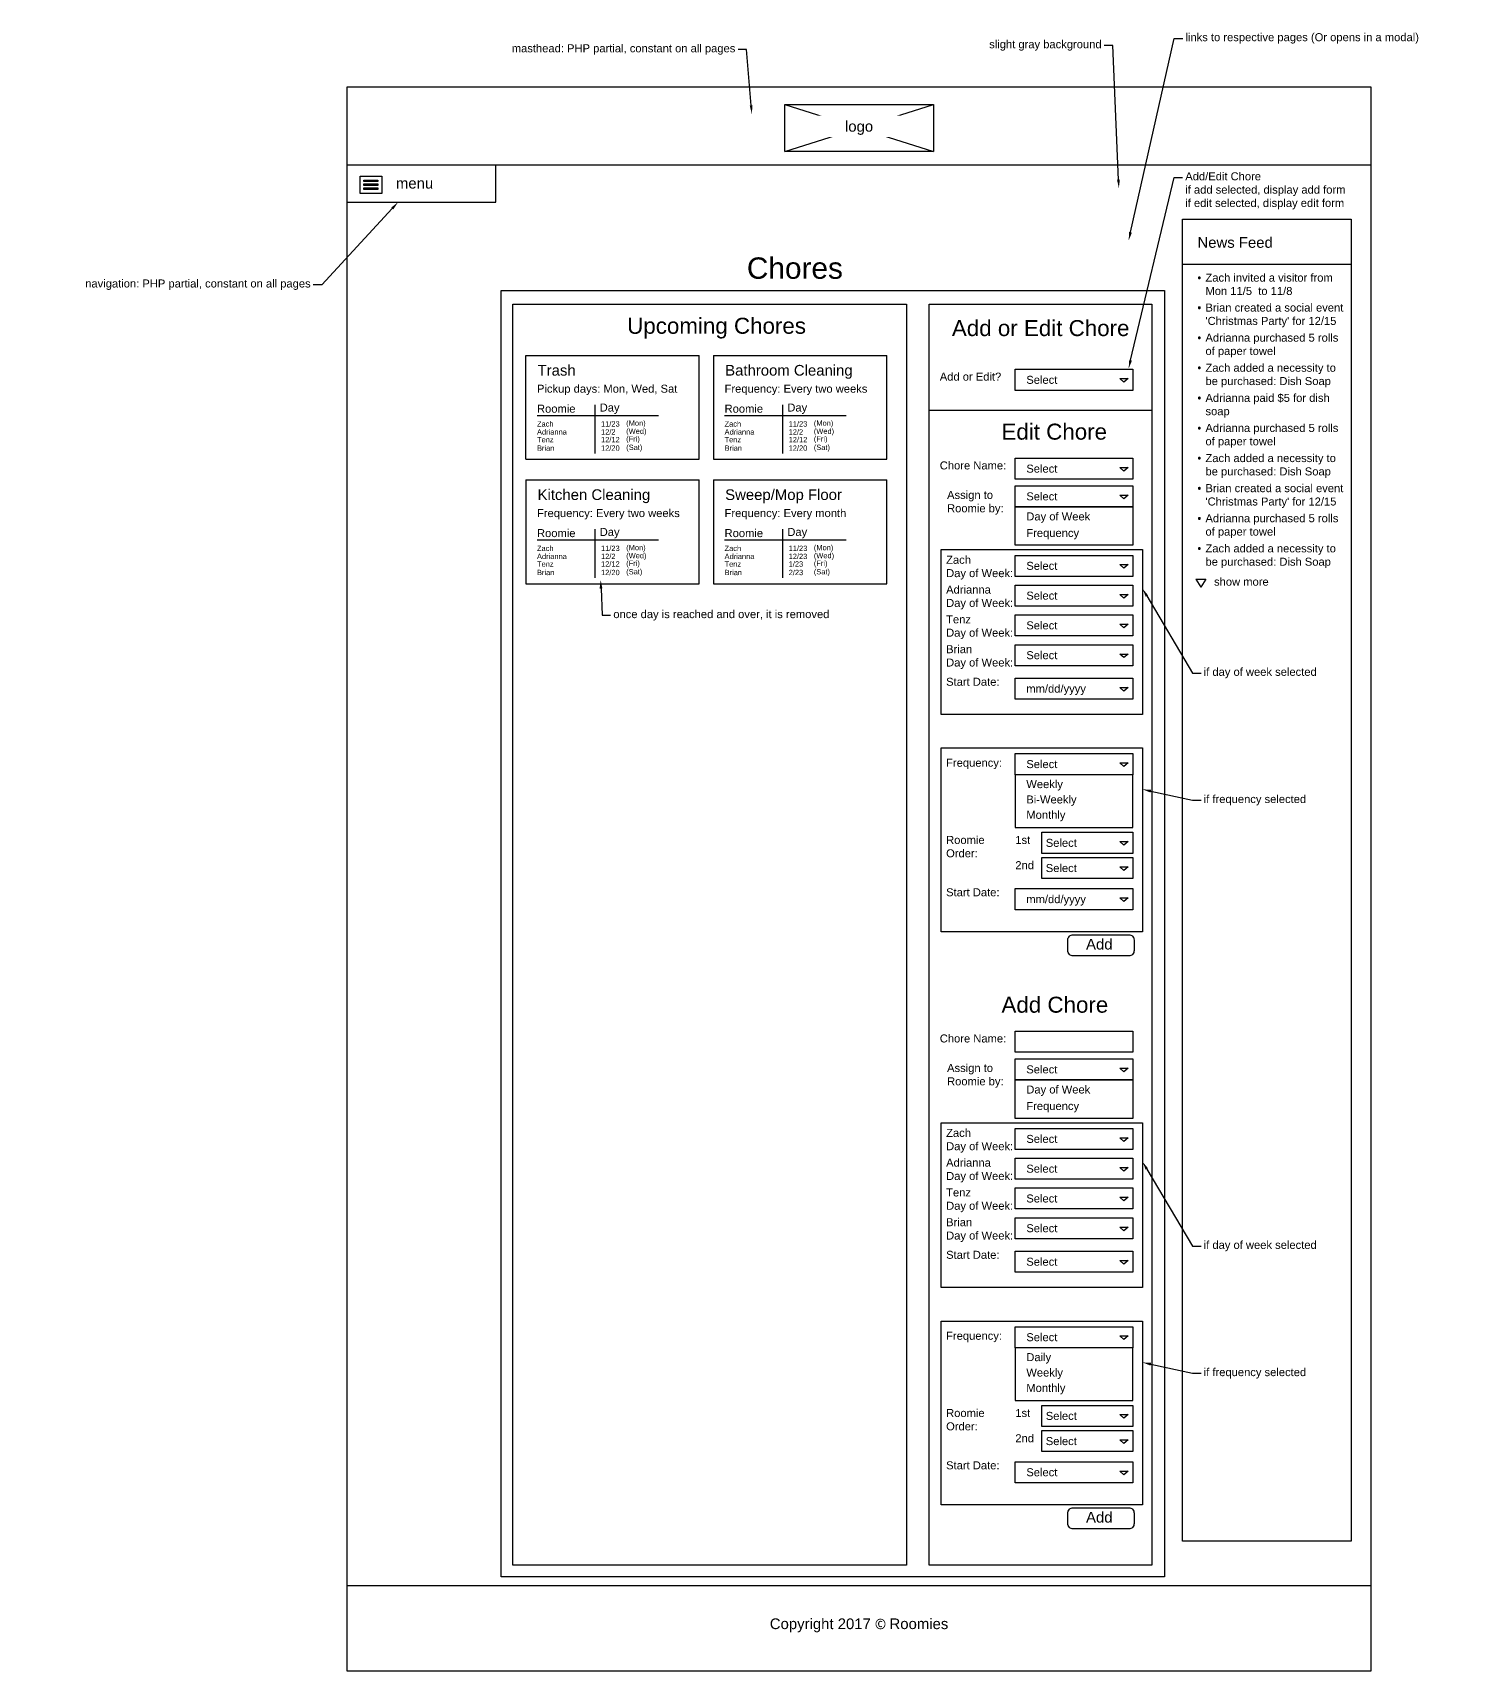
# Model space of a CAD drawing. Header units: millimetres. Extents: x 75 to 24598, y -10362 to 962.
# Drawn here: x 14888 to 17594, y -7054 to -3982 of the extents above; entities that cross this region are included whole.
import ezdxf
from ezdxf import colors
from ezdxf.entities.mleader import LeaderData, LeaderLine
from ezdxf.math import Vec2, Vec3

# ---------------------------------------------------------------- set-up
doc = ezdxf.new("R2010")
doc.units = ezdxf.units.MM
doc.header["$MEASUREMENT"] = 0
doc.styles.get("Standard").update_dxf_attribs({"font": 'arial.ttf', "height": 16})

msp = doc.modelspace()

# ---------------------------------------------------------------- linework, layer by layer
for p, q in [((16298.5, -4116), (16577.5, -4204.5)), ((16298.5, -4204.5), (16577.5, -4116)), ((15478, -4229.2), (17398, -4229.2)), ((15478, -4229.2), (15829.4, -4229.2)), ((15756.5, -4299.4), (15756.5, -4229.2)), ((15478, -4299.4), (15756.5, -4299.4)), ((17044.6, -4415.8), (17360.8, -4415.8)), ((15813.1, -4781.4), (15813.1, -4587)), ((15813.1, -4587), (16138.4, -4587)), ((16138.4, -4781.4), (16138.4, -4587)), ((16164.9, -4587), (16490.3, -4587)), ((16164.9, -4587), (16164.9, -4781.4)), ((16490.3, -4781.4), (16490.3, -4587)), ((16926.9, -4630.2), (16942.7, -4630.2)), ((16934.8, -4637), (16926.9, -4630.2)), ((16942.7, -4630.2), (16934.8, -4637)), ((15834, -4699.4), (16062, -4699.4)), ((15942.3, -4679.1), (15942.3, -4770.3)), ((16185.8, -4699.4), (16413.9, -4699.4)), ((16294.2, -4679.1), (16294.2, -4770.3)), ((16569.8, -4689.2), (16987.3, -4689.2)), ((15813.1, -4781.4), (16138.4, -4781.4)), ((16164.9, -4781.4), (16490.3, -4781.4)), ((15813.1, -4820.2), (16138.4, -4820.2)), ((15813.1, -4820.2), (15813.1, -5014.6)), ((16138.4, -5014.6), (16138.4, -4820.2)), ((16164.9, -4820.2), (16490.3, -4820.2)), ((16164.9, -4820.2), (16164.9, -5014.6)), ((16490.3, -5014.6), (16490.3, -4820.2)), ((16926.9, -4796.7), (16942.7, -4796.7)), ((16934.8, -4803.5), (16926.9, -4796.7)), ((16942.7, -4796.7), (16934.8, -4803.5)), ((16926.9, -4848.6), (16942.7, -4848.6)), ((16934.8, -4855.5), (16926.9, -4848.6)), ((16942.7, -4848.6), (16934.8, -4855.5)), ((15942.3, -4912.3), (15942.3, -5003.5)), ((16294.2, -4912.3), (16294.2, -5003.5)), ((15834, -4932.6), (16062, -4932.6)), ((16185.8, -4932.6), (16413.9, -4932.6)), ((16926.9, -4978.9), (16942.7, -4978.9)), ((16934.8, -4985.8), (16926.9, -4978.9)), ((16942.7, -4978.9), (16934.8, -4985.8)), ((17069.4, -5006.2), (17078.8, -5021.1)), ((17069.4, -5006.2), (17088.2, -5006.2)), ((17088.2, -5006.2), (17078.8, -5021.1)), ((15813.1, -5014.6), (16138.4, -5014.6)), ((16164.9, -5014.6), (16490.3, -5014.6)), ((16926.9, -5034.8), (16942.7, -5034.8)), ((16934.8, -5041.6), (16926.9, -5034.8)), ((16942.7, -5034.8), (16934.8, -5041.6)), ((16926.9, -5090.6), (16942.7, -5090.6)), ((16934.8, -5097.5), (16926.9, -5090.6)), ((16942.7, -5090.6), (16934.8, -5097.5)), ((16926.9, -5146.5), (16942.7, -5146.5)), ((16934.8, -5153.3), (16926.9, -5146.5)), ((16942.7, -5146.5), (16934.8, -5153.3)), ((16926.9, -5209.2), (16942.7, -5209.2)), ((16934.8, -5216.1), (16926.9, -5209.2)), ((16942.7, -5209.2), (16934.8, -5216.1)), ((16730.9, -5372.7), (16730.9, -5471.7)), ((16926.9, -5350.7), (16942.7, -5350.7)), ((16934.8, -5357.6), (16926.9, -5350.7)), ((16942.7, -5350.7), (16934.8, -5357.6)), ((16951.2, -5471.7), (16951.2, -5372.7)), ((16730.9, -5471.7), (16951.2, -5471.7)), ((16926.9, -5498.2), (16942.7, -5498.2)), ((16934.8, -5505.1), (16926.9, -5498.2)), ((16942.7, -5498.2), (16934.8, -5505.1)), ((16926.9, -5545.6), (16942.7, -5545.6)), ((16934.8, -5552.4), (16926.9, -5545.6)), ((16942.7, -5545.6), (16934.8, -5552.4)), ((16926.9, -5603.9), (16942.7, -5603.9)), ((16934.8, -5610.8), (16926.9, -5603.9)), ((16942.7, -5603.9), (16934.8, -5610.8)), ((16926.9, -5923.1), (16942.7, -5923.1)), ((16934.8, -5929.9), (16926.9, -5923.1)), ((16942.7, -5923.1), (16934.8, -5929.9)), ((16926.9, -6053.3), (16942.7, -6053.3)), ((16934.8, -6060.2), (16926.9, -6053.3)), ((16942.7, -6053.3), (16934.8, -6060.2)), ((16926.9, -6109.2), (16942.7, -6109.2)), ((16934.8, -6116), (16926.9, -6109.2)), ((16942.7, -6109.2), (16934.8, -6116)), ((16926.9, -6165), (16942.7, -6165)), ((16934.8, -6171.9), (16926.9, -6165)), ((16942.7, -6165), (16934.8, -6171.9)), ((16926.9, -6220.9), (16942.7, -6220.9)), ((16934.8, -6227.7), (16926.9, -6220.9)), ((16942.7, -6220.9), (16934.8, -6227.7)), ((16926.9, -6283.6), (16942.7, -6283.6)), ((16934.8, -6290.5), (16926.9, -6283.6)), ((16942.7, -6283.6), (16934.8, -6290.5)), ((16730.9, -6447.1), (16730.9, -6546.1)), ((16926.9, -6425.1), (16942.7, -6425.1)), ((16934.8, -6432), (16926.9, -6425.1)), ((16942.7, -6425.1), (16934.8, -6432)), ((16951.2, -6546.1), (16951.2, -6447.1)), ((16730.9, -6546.1), (16951.2, -6546.1)), ((16926.9, -6572.6), (16942.7, -6572.6)), ((16934.8, -6579.5), (16926.9, -6572.6)), ((16942.7, -6572.6), (16934.8, -6579.5)), ((16926.9, -6620), (16942.7, -6620)), ((16934.8, -6626.8), (16926.9, -6620)), ((16942.7, -6620), (16934.8, -6626.8)), ((16926.9, -6678.3), (16942.7, -6678.3)), ((16934.8, -6685.2), (16926.9, -6678.3)), ((16942.7, -6678.3), (16934.8, -6685.2))]:
    msp.add_line(p, q)
at = {"lineweight": 30}
msp.add_line((15478, -6892.7), (17398, -6892.7), dxfattribs=at)
msp.add_lwpolyline([(15478, -4083.3), (17398, -4083.3), (17398, -7053.7), (15478, -7053.7)], close=True, dxfattribs=at)
for points in [[(16298.5, -4116), (16577.5, -4116), (16577.5, -4204.5), (16298.5, -4204.5)], [(15502.1, -4250.4), (15542.8, -4250.4), (15542.8, -4283), (15502.1, -4283)], [(15509.2, -4257.8), (15535.2, -4257.8), (15535.2, -4260.8), (15509.2, -4260.8)], [(15509.2, -4265.2), (15535.2, -4265.2), (15535.2, -4268.2), (15509.2, -4268.2)], [(15509.2, -4272.6), (15535.2, -4272.6), (15535.2, -4275.6), (15509.2, -4275.6)], [(17044.6, -4331.4), (17360.8, -4331.4), (17360.8, -6810.1), (17044.6, -6810.1)], [(15766.5, -4465.1), (17011.1, -4465.1), (17011.1, -6876.8), (15766.5, -6876.8)], [(15788.9, -4490.5), (16527.3, -4490.5), (16527.3, -6854.8), (15788.9, -6854.8)], [(16569.8, -4490.5), (16987.3, -4490.5), (16987.3, -6854.8), (16569.8, -6854.8)], [(16730.9, -4612.7), (16951.2, -4612.7), (16951.2, -4652.2), (16730.9, -4652.2)], [(16730.9, -4779.2), (16951.2, -4779.2), (16951.2, -4818.7), (16730.9, -4818.7)], [(16730.9, -4831.2), (16951.2, -4831.2), (16951.2, -4870.6), (16730.9, -4870.6)], [(16730.9, -4870.6), (16951.2, -4870.6), (16951.2, -4942.6), (16730.9, -4942.6)], [(16730.9, -4961.5), (16951.2, -4961.5), (16951.2, -5000.9), (16730.9, -5000.9)], [(16730.9, -5017.3), (16951.2, -5017.3), (16951.2, -5056.8), (16730.9, -5056.8)], [(16730.9, -5073.1), (16951.2, -5073.1), (16951.2, -5112.6), (16730.9, -5112.6)], [(16730.9, -5129), (16951.2, -5129), (16951.2, -5168.4), (16730.9, -5168.4)], [(16730.9, -5191.7), (16951.2, -5191.7), (16951.2, -5231.2), (16730.9, -5231.2)], [(16730.9, -5333.3), (16951.2, -5333.3), (16951.2, -5372.7), (16730.9, -5372.7)], [(16781.1, -5480.8), (16951.2, -5480.8), (16951.2, -5520.2), (16781.1, -5520.2)], [(16781.1, -5528.1), (16951.2, -5528.1), (16951.2, -5567.6), (16781.1, -5567.6)], [(16730.9, -5586.4), (16951.2, -5586.4), (16951.2, -5625.9), (16730.9, -5625.9)], [(16730.9, -5853.6), (16951.2, -5853.6), (16951.2, -5893.1), (16730.9, -5893.1)], [(16730.9, -5905.6), (16951.2, -5905.6), (16951.2, -5945), (16730.9, -5945)], [(16730.9, -5945), (16951.2, -5945), (16951.2, -6017.1), (16730.9, -6017.1)], [(16730.9, -6035.9), (16951.2, -6035.9), (16951.2, -6075.3), (16730.9, -6075.3)], [(16730.9, -6091.7), (16951.2, -6091.7), (16951.2, -6131.2), (16730.9, -6131.2)], [(16730.9, -6147.6), (16951.2, -6147.6), (16951.2, -6187), (16730.9, -6187)], [(16730.9, -6203.4), (16951.2, -6203.4), (16951.2, -6242.9), (16730.9, -6242.9)], [(16730.9, -6266.2), (16951.2, -6266.2), (16951.2, -6305.6), (16730.9, -6305.6)], [(16730.9, -6407.7), (16951.2, -6407.7), (16951.2, -6447.1), (16730.9, -6447.1)], [(16781.1, -6555.2), (16951.2, -6555.2), (16951.2, -6594.6), (16781.1, -6594.6)], [(16781.1, -6602.5), (16951.2, -6602.5), (16951.2, -6642), (16781.1, -6642)], [(16730.9, -6660.9), (16951.2, -6660.9), (16951.2, -6700.3), (16730.9, -6700.3)]]:
    msp.add_lwpolyline(points, close=True)
at = {"color": 1}
for points in [[(16591.8, -4950.8), (16969.5, -4950.8), (16969.5, -5259.8), (16591.8, -5259.8)], [(16591.8, -5322.6), (16969.5, -5322.6), (16969.5, -5667.2), (16591.8, -5667.2)], [(16591.8, -6025.3), (16969.5, -6025.3), (16969.5, -6334.3), (16591.8, -6334.3)], [(16591.8, -6397.1), (16969.5, -6397.1), (16969.5, -6741.7), (16591.8, -6741.7)]]:
    msp.add_lwpolyline(points, close=True, dxfattribs=at)
for points in [[(16839.5, -5672.7), (16943.8, -5672.7, -0.414214), (16953.8, -5682.7), (16953.8, -5702.5, -0.414214), (16943.8, -5712.5), (16839.5, -5712.5, -0.414214), (16829.5, -5702.5), (16829.5, -5682.7, -0.414214)], [(16839.5, -6747.1), (16943.8, -6747.1, -0.414214), (16953.8, -6757.1), (16953.8, -6776.9, -0.414214), (16943.8, -6786.9), (16839.5, -6786.9, -0.414214), (16829.5, -6776.9), (16829.5, -6757.1, -0.414214)]]:
    msp.add_lwpolyline(points, format="xyb", close=True)

# ---------------------------------------------------------------- texts
for s, width, heights, insert, char_height, attachment_point in [('menu', 202.197, [0], (15569.4, -4263.9), 20, 4), ('News Feed', 202.197, [0], (17072.7, -4375), 20, 4), ('Chores', 385.289, [0], (16227.6, -4423.2), 40, 4), ('\\pi-15,l15,t15;{\\fSymbol|b0|i0|c2|p18;·^I}Zach invited a visitor from Mon 11/5  to 11/8', 274.013, [0], (17072.7, -4453.4), 15, 4), ('Upcoming Chores', 385.289, [0], (16003.1, -4535.6), 30, 4), ("\\pi-15,l15,t15;{\\fSymbol|b0|i0|c2|p18;·^I}Brian created a social event 'Christmas Party' for 12/15", 274.013, [0], (17072.7, -4511.7), 15, 4), ('Add or Edit Chore', 385.289, [0], (16612.1, -4535.6), 30, 4), ('\\pi-15,l15,t15;{\\fSymbol|b0|i0|c2|p18;·^I}Adrianna purchased 5 rolls of paper towel', 274.013, [0], (17072.7, -4568.1), 15, 4), ('Trash', 202.197, [0], (15835.1, -4604.5), 20, 1), ('Bathroom Cleaning', 267.206, [0], (16186.9, -4604.5), 20, 1), ('\\pi-15,l15,t15;{\\fSymbol|b0|i0|c2|p18;·^I}Zach added a necessity to be purchased: Dish Soap', 274.013, [0], (17072.7, -4624.5), 15, 4), ('Add or Edit?', 384.285, [0], (16589.4, -4618.9), 15, 1), ('Select', 96.131, [0], (16751.7, -4624.9), 15, 1), ('Pickup days: Mon, Wed, Sat', 326.461, [0], (15834, -4651.3), 15, 4), ('Frequency: Every two weeks', 326.461, [0], (16185.8, -4651.3), 15, 4), ('\\pi-15,l15,t15;{\\fSymbol|b0|i0|c2|p18;·^I}Adrianna paid $5 for dish soap', 274.013, [0], (17072.7, -4681), 15, 4), ('Roomie', 326.461, [0], (15834, -4686.6), 15, 4), ('Day', 326.461, [0], (15951.6, -4686.6), 15, 4), ('Roomie', 326.461, [0], (16185.8, -4686.6), 15, 4), ('Day', 326.461, [0], (16303.5, -4686.6), 15, 4), ('Adrianna', 92.759, [0], (15834, -4730.2), 10, 4), ('Zach', 92.759, [0], (15834, -4715.1), 10, 4), ('11/23', 92.759, [0], (15954.1, -4715.1), 10, 4), ('12/2', 92.759, [0], (15954.1, -4730.2), 10, 4), ('(Mon)', 92.759, [0], (16001.3, -4715.1), 10, 4), ('(Wed)', 92.759, [0], (16001.3, -4730.2), 10, 4), ('Adrianna', 92.759, [0], (16185.8, -4730.2), 10, 4), ('Zach', 92.759, [0], (16185.8, -4715.1), 10, 4), ('11/23', 92.759, [0], (16306, -4715.1), 10, 4), ('12/2', 92.759, [0], (16306, -4730.2), 10, 4), ('(Mon)', 92.759, [0], (16353.2, -4715.1), 10, 4), ('(Wed)', 92.759, [0], (16353.2, -4730.2), 10, 4), ('Edit Chore', 385.289, [0], (16705.1, -4729.8), 30, 4), ('\\pi-15,l15,t15;{\\fSymbol|b0|i0|c2|p18;·^I}Adrianna purchased 5 rolls of paper towel', 274.013, [0], (17072.7, -4737.4), 15, 4), ('Tenz', 92.759, [0], (15834, -4744.6), 10, 4), ('Brian', 92.759, [0], (15834, -4760.5), 10, 4), ('12/12', 92.759, [0], (15954.1, -4744.6), 10, 4), ('12/20', 92.759, [10.3], (15954.1, -4760.5), 10, 4), ('(Fri)', 92.759, [0], (16001.3, -4744.6), 10, 4), ('(Sat)', 92.759, [10.3], (16001.3, -4760.5), 10, 4), ('Tenz', 92.759, [0], (16185.8, -4744.6), 10, 4), ('Brian', 92.759, [0], (16185.8, -4760.5), 10, 4), ('12/12', 92.759, [0], (16306, -4744.6), 10, 4), ('12/20', 92.759, [10.3], (16306, -4760.5), 10, 4), ('(Fri)', 92.759, [0], (16353.2, -4744.6), 10, 4), ('(Sat)', 92.759, [10.3], (16353.2, -4760.5), 10, 4), ('Chore Name:', 384.285, [0], (16589.4, -4785.4), 15, 1), ('Select', 96.131, [0], (16751.7, -4791.4), 15, 1), ('\\pi-15,l15,t15;{\\fSymbol|b0|i0|c2|p18;·^I}Zach added a necessity to be purchased: Dish Soap', 274.013, [0], (17072.7, -4793.9), 15, 4), ('Kitchen Cleaning', 265.539, [0], (15835.1, -4837.7), 20, 1), ('Sweep/Mop Floor', 250.537, [0], (16186.9, -4837.7), 20, 1), ('Assign to Roomie by:', 119.497, [0], (16603.1, -4840.7), 15, 1), ('Select', 96.131, [0], (16751.7, -4843.4), 15, 1), ("\\pi-15,l15,t15;{\\fSymbol|b0|i0|c2|p18;·^I}Brian created a social event 'Christmas Party' for 12/15", 274.013, [0], (17072.7, -4850.3), 15, 4), ('Frequency: Every two weeks', 326.461, [0], (15834, -4884.5), 15, 4), ('Frequency: Every month', 326.461, [0], (16185.8, -4884.5), 15, 4), ('Day of Week', 143.253, [0], (16751.7, -4881), 15, 1), ('\\pi-15,l15,t15;{\\fSymbol|b0|i0|c2|p18;·^I}Adrianna purchased 5 rolls of paper towel', 274.013, [0], (17072.7, -4906.7), 15, 4), ('Roomie', 326.461, [0], (15834, -4919.9), 15, 4), ('Day', 326.461, [0], (15951.6, -4919.9), 15, 4), ('Roomie', 326.461, [0], (16185.8, -4919.9), 15, 4), ('Day', 326.461, [0], (16303.5, -4919.9), 15, 4), ('Frequency', 143.253, [0], (16751.7, -4912), 15, 1), ('Zach', 92.759, [0], (15834, -4948.4), 10, 4), ('11/23', 92.759, [0], (15954.1, -4948.4), 10, 4), ('(Mon)', 92.759, [0], (16001.3, -4948.4), 10, 4), ('Zach', 92.759, [0], (16185.8, -4948.4), 10, 4), ('11/23', 92.759, [0], (16306, -4948.4), 10, 4), ('(Mon)', 92.759, [0], (16353.2, -4948.4), 10, 4), ('\\pi-15,l15,t15;{\\fSymbol|b0|i0|c2|p18;·^I}Zach added a necessity to be purchased: Dish Soap', 274.013, [0], (17072.7, -4963.2), 15, 4), ('Adrianna', 92.759, [0], (15834, -4963.5), 10, 4), ('Tenz', 92.759, [0], (15834, -4977.8), 10, 4), ('12/2', 92.759, [0], (15954.1, -4963.5), 10, 4), ('12/12', 92.759, [0], (15954.1, -4977.8), 10, 4), ('(Wed)', 92.759, [0], (16001.3, -4963.5), 10, 4), ('(Fri)', 92.759, [0], (16001.3, -4977.8), 10, 4), ('Adrianna', 92.759, [0], (16185.8, -4963.5), 10, 4), ('Tenz', 92.759, [0], (16185.8, -4977.8), 10, 4), ('12/23', 92.759, [0], (16306, -4963.5), 10, 4), ('1/23', 92.759, [0], (16306, -4977.8), 10, 4), ('(Wed)', 92.759, [0], (16353.2, -4963.5), 10, 4), ('(Fri)', 92.759, [0], (16353.2, -4977.8), 10, 4), ('Zach \\PDay of Week:', 202.685, [0], (16601.3, -4962.3), 15, 1), ('Select', 96.131, [0], (16751.7, -4973.6), 15, 1), ('Brian', 92.759, [0], (15834, -4993.7), 10, 4), ('12/20', 92.759, [10.3], (15954.1, -4993.7), 10, 4), ('(Sat)', 92.759, [10.3], (16001.3, -4993.7), 10, 4), ('Brian', 92.759, [0], (16185.8, -4993.7), 10, 4), ('2/23', 92.759, [10.3], (16306, -4993.7), 10, 4), ('(Sat)', 92.759, [10.3], (16353.2, -4993.7), 10, 4), ('show more', 202.197, [0], (17103.8, -5011), 15, 4), ('Adrianna \\PDay of Week:', 202.685, [0], (16601.3, -5018.2), 15, 1), ('Select', 96.131, [0], (16751.7, -5029.5), 15, 1), ('Tenz \\PDay of Week:', 202.685, [0], (16601.3, -5074), 15, 1), ('Select', 96.131, [0], (16751.7, -5085.3), 15, 1), ('Brian \\PDay of Week:', 202.685, [0], (16601.3, -5129.9), 15, 1), ('Select', 96.131, [0], (16751.7, -5141.2), 15, 1), ('Start Date:', 116.927, [0], (16601.3, -5191), 15, 1), ('mm/dd/yyyy', 96.131, [0], (16751.7, -5203.9), 15, 1), ('Frequency:', 202.685, [0], (16601.3, -5342.8), 15, 1), ('Select', 96.131, [0], (16751.7, -5345.4), 15, 1), ('Weekly', 96.131, [0], (16751.7, -5382.9), 15, 1), ('Bi-Weekly', 96.131, [0], (16751.7, -5411.7), 15, 1), ('Monthly', 96.131, [0], (16751.7, -5440.5), 15, 1), ('Roomie Order:', 66.367, [0], (16601.3, -5487.6), 15, 1), ('1st', 66.367, [0], (16731.1, -5487.6), 15, 1), ('Select', 96.131, [0], (16788.2, -5493), 15, 1), ('2nd', 66.367, [0], (16731.1, -5534.9), 15, 1), ('Select', 96.131, [0], (16788.2, -5540.3), 15, 1), ('Start Date:', 116.927, [0], (16601.3, -5585.7), 15, 1), ('mm/dd/yyyy', 96.131, [0], (16751.7, -5598.6), 15, 1), ('Add', 202.197, [0], (16863.7, -5690.7), 20, 4), ('Add Chore', 385.289, [0], (16705.1, -5804.2), 30, 4), ('Chore Name:', 384.285, [0], (16589.4, -5859.8), 15, 1), ('Assign to Roomie by:', 119.497, [0], (16603.1, -5915.1), 15, 1), ('Select', 96.131, [0], (16751.7, -5917.8), 15, 1), ('Day of Week', 143.253, [0], (16751.7, -5955.5), 15, 1), ('Frequency', 143.253, [0], (16751.7, -5986.4), 15, 1), ('Zach \\PDay of Week:', 202.685, [0], (16601.3, -6036.8), 15, 1), ('Select', 96.131, [0], (16751.7, -6048.1), 15, 1), ('Adrianna \\PDay of Week:', 202.685, [0], (16601.3, -6092.6), 15, 1), ('Select', 96.131, [0], (16751.7, -6103.9), 15, 1), ('Tenz \\PDay of Week:', 202.685, [0], (16601.3, -6148.5), 15, 1), ('Select', 96.131, [0], (16751.7, -6159.8), 15, 1), ('Brian \\PDay of Week:', 202.685, [0], (16601.3, -6204.3), 15, 1), ('Select', 96.131, [0], (16751.7, -6215.6), 15, 1), ('Start Date:', 116.927, [0], (16601.3, -6265.4), 15, 1), ('Select', 96.131, [0], (16751.7, -6278.4), 15, 1), ('Frequency:', 202.685, [0], (16601.3, -6417.2), 15, 1), ('Select', 96.131, [0], (16751.7, -6419.9), 15, 1), ('Daily', 96.131, [0], (16751.7, -6457.3), 15, 1), ('Weekly', 96.131, [0], (16751.7, -6486.2), 15, 1), ('Monthly', 96.131, [0], (16751.7, -6515), 15, 1), ('Roomie Order:', 66.367, [0], (16601.3, -6562), 15, 1), ('1st', 66.367, [0], (16731.1, -6562), 15, 1), ('Select', 96.131, [0], (16788.2, -6567.4), 15, 1), ('2nd', 66.367, [0], (16731.1, -6609.4), 15, 1), ('Select', 96.131, [0], (16788.2, -6614.7), 15, 1), ('Start Date:', 116.927, [0], (16601.3, -6660.1), 15, 1), ('Select', 96.131, [0], (16751.7, -6673.1), 15, 1), ('Add', 202.197, [0], (16863.7, -6765.1), 20, 4), ('Copyright 2017 {\\fMicrosoft JhengHei Light|b0|i0|c136|p34;\\H0.95833x;©\\fMicrosoft JhengHei Light|b0|i0|c0|p34; }Roomies', 757.039, [0], (16438, -6967.7), 20, 5)]:
    msp.add_mtext_dynamic_manual_height_columns(s, width=width, gutter_width=10, heights=heights, dxfattribs=dict(insert=insert, char_height=char_height, attachment_point=attachment_point))

# ---------------------------------------------------------------- leaders
ml = msp.add_multileader_mtext('Standard', dxfattribs=at)
ml.set_content('links to respective pages (Or opens in a modal)', color=1)
ml.set_leader_properties()
ml.build(insert=Vec2(0, 0))
ml.multileader.update_dxf_attribs({"dogleg_length": 16, "arrow_head_size": 16})
ctx = ml.context
ctx.base_point, ctx.char_height, ctx.arrow_head_size, ctx.landing_gap_size, ctx.plane_origin = Vec3(17045.2, -3992.2), 15, 16, 5, Vec3(17004.8, -4004)
notes = []
notes.append((ctx, [(0, (1, 1, 0), (17029.2, -3992.2), (1, 0), 16, [(0, [(16943.6, -4371.4)], 0, [])])]))
ctx.mtext.insert, ctx.mtext.width, ctx.mtext.flow_direction = Vec3(17050.2, -3982.5), 509.252, 5
ml = msp.add_multileader_mtext('Standard', dxfattribs=at)
ml.set_content('masthead: PHP partial, constant on all pages', color=1)
ml.set_leader_properties()
ml.build(insert=Vec2(0, 0))
ml.multileader.update_dxf_attribs({"dogleg_length": 16, "arrow_head_size": 16})
ctx = ml.context
ctx.base_point, ctx.char_height, ctx.arrow_head_size, ctx.landing_gap_size, ctx.plane_origin = Vec3(15783.9, -4013), 15, 16, 5, Vec3(15812.9, -3898.7)
ctx.text_align_type = 2
notes.append((ctx, [(1, (1, 1, 0), (16227, -4013), (-1, 0), 16, [(0, [(16236.9, -4134)], 0, [])])]))
ctx.mtext.insert, ctx.mtext.width, ctx.mtext.alignment, ctx.mtext.flow_direction = Vec3(16206, -4003.3), 521.167, 3, 5
ml = msp.add_multileader_mtext('Standard', dxfattribs=at)
ml.set_content('Add/Edit Chore \\Pif add selected, display add form\\Pif edit selected, display edit form', color=1)
ml.set_leader_properties()
ml.build(insert=Vec2(0, 0))
ml.multileader.update_dxf_attribs({"dogleg_length": 16, "arrow_head_size": 16})
ctx = ml.context
ctx.base_point, ctx.char_height, ctx.arrow_head_size, ctx.landing_gap_size, ctx.plane_origin = Vec3(17044.8, -4253), 15, 16, 5, Vec3(17004.8, -4243.9)
notes.append((ctx, [(0, (1, 1, 0), (17028.8, -4253), (1, 0), 16, [(0, [(16943.6, -4611.4)], 0, [])])]))
ctx.mtext.insert, ctx.mtext.width, ctx.mtext.flow_direction = Vec3(17049.8, -4243.3), 509.252, 5
ml = msp.add_multileader_mtext('Standard', dxfattribs=at)
ml.set_content('navigation: PHP partial, constant on all pages', color=1)
ml.set_leader_properties()
ml.build(insert=Vec2(0, 0))
ml.multileader.update_dxf_attribs({"dogleg_length": 16, "arrow_head_size": 16})
ctx = ml.context
ctx.base_point, ctx.char_height, ctx.arrow_head_size, ctx.landing_gap_size, ctx.plane_origin = Vec3(14983.8, -4454), 15, 16, 5, Vec3(15016.3, -4339.7)
ctx.text_align_type = 2
notes.append((ctx, [(1, (1, 1, 0), (15430.5, -4454), (-1, 0), 16, [(0, [(15573.4, -4299.4)], 0, [])])]))
ctx.mtext.insert, ctx.mtext.width, ctx.mtext.alignment, ctx.mtext.flow_direction = Vec3(15409.5, -4444.3), 521.167, 3, 5
ml = msp.add_multileader_mtext('Standard', dxfattribs=at)
ml.set_content('once day is reached and over, it is removed', color=1)
ml.set_leader_properties()
ml.build(insert=Vec2(0, 0))
ml.multileader.update_dxf_attribs({"dogleg_length": 16, "arrow_head_size": 16})
ctx = ml.context
ctx.base_point, ctx.char_height, ctx.arrow_head_size, ctx.landing_gap_size, ctx.plane_origin = Vec3(15972.1, -5073.9), 15, 16, 5, Vec3(14759, -5256.7)
notes.append((ctx, [(0, (1, 1, 0), (15956.1, -5073.9), (1, 0), 16, [(0, [(15953.4, -5007.7)], 0, [])])]))
ctx.mtext.insert, ctx.mtext.width, ctx.mtext.flow_direction = Vec3(15977.1, -5064.2), 509.252, 5
ml = msp.add_multileader_mtext('Standard', dxfattribs=at)
ml.set_content('if day of week selected', color=1)
ml.set_leader_properties()
ml.build(insert=Vec2(0, 0))
ml.multileader.update_dxf_attribs({"dogleg_length": 16, "arrow_head_size": 16})
ctx = ml.context
ctx.base_point, ctx.char_height, ctx.arrow_head_size, ctx.landing_gap_size, ctx.plane_origin = Vec3(17079.4, -5182.1), 15, 16, 5, Vec3(17004.8, -5090.2)
notes.append((ctx, [(0, (1, 1, 0), (17063.4, -5182.1), (1, 0), 16, [(0, [(16969.6, -5023.9)], 0, [])])]))
ctx.mtext.insert, ctx.mtext.width, ctx.mtext.flow_direction = Vec3(17084.4, -5172.4), 509.252, 5
ml = msp.add_multileader_mtext('Standard', dxfattribs=at)
ml.set_content('if frequency selected', color=1)
ml.set_leader_properties()
ml.build(insert=Vec2(0, 0))
ml.multileader.update_dxf_attribs({"dogleg_length": 16, "arrow_head_size": 16})
ctx = ml.context
ctx.base_point, ctx.char_height, ctx.arrow_head_size, ctx.landing_gap_size, ctx.plane_origin = Vec3(17079.4, -5420.6), 15, 16, 5, Vec3(17004.8, -5328.8)
notes.append((ctx, [(0, (1, 1, 0), (17063.4, -5420.6), (1, 0), 16, [(0, [(16969.5, -5400.2)], 0, [])])]))
ctx.mtext.insert, ctx.mtext.width, ctx.mtext.flow_direction = Vec3(17084.4, -5410.9), 509.252, 5
ml = msp.add_multileader_mtext('Standard', dxfattribs=at)
ml.set_content('if day of week selected', color=1)
ml.set_leader_properties()
ml.build(insert=Vec2(0, 0))
ml.multileader.update_dxf_attribs({"dogleg_length": 16, "arrow_head_size": 16})
ctx = ml.context
ctx.base_point, ctx.char_height, ctx.arrow_head_size, ctx.landing_gap_size, ctx.plane_origin = Vec3(17079.4, -6256.5), 15, 16, 5, Vec3(17004.8, -6164.7)
notes.append((ctx, [(0, (1, 1, 0), (17063.4, -6256.5), (1, 0), 16, [(0, [(16969.6, -6098.3)], 0, [])])]))
ctx.mtext.insert, ctx.mtext.width, ctx.mtext.flow_direction = Vec3(17084.4, -6246.8), 509.252, 5
ml = msp.add_multileader_mtext('Standard', dxfattribs=at)
ml.set_content('if frequency selected', color=1)
ml.set_leader_properties()
ml.build(insert=Vec2(0, 0))
ml.multileader.update_dxf_attribs({"dogleg_length": 16, "arrow_head_size": 16})
ctx = ml.context
ctx.base_point, ctx.char_height, ctx.arrow_head_size, ctx.landing_gap_size, ctx.plane_origin = Vec3(17079.4, -6495.1), 15, 16, 5, Vec3(17004.8, -6403.2)
notes.append((ctx, [(0, (1, 1, 0), (17063.4, -6495.1), (1, 0), 16, [(0, [(16969.5, -6474.6)], 0, [])])]))
ctx.mtext.insert, ctx.mtext.width, ctx.mtext.flow_direction = Vec3(17084.4, -6485.4), 509.252, 5
for ctx, leaders in notes:
    for number, flags, end, landing, length, lines in leaders:
        leader = LeaderData()
        leader.index, (leader.has_last_leader_line, leader.has_dogleg_vector, leader.attachment_direction) = number, flags
        leader.last_leader_point, leader.dogleg_vector, leader.dogleg_length = Vec3(end), Vec3(landing), length
        for number, points, colour, breaks in lines:
            line = LeaderLine()
            line.index, line.vertices, line.color, line.breaks = number, Vec3.list(points), colors.encode_raw_color(colour), breaks
            leader.lines.append(line)
        ctx.leaders.append(leader)

# ---------------------------------------------------------------- next in the draw order: texts
at = {"insert": (16438, -4160.2), "char_height": 20, "attachment_point": 5, "bg_fill": 3, "box_fill_scale": 1.5, "bg_fill_color": 256, "bg_fill_transparency": 0}
msp.add_mtext_dynamic_manual_height_columns('logo', width=202.197, gutter_width=10, heights=[0], dxfattribs=at)

# ---------------------------------------------------------------- next in the draw order: leaders
at = {"color": 1}
ml = msp.add_multileader_mtext('Standard', dxfattribs=at)
ml.set_content('slight gray background', color=1)
ml.set_leader_properties()
ml.build(insert=Vec2(0, 0))
ml.multileader.update_dxf_attribs({"dogleg_length": 16, "arrow_head_size": 16})
ctx = ml.context
ctx.base_point, ctx.char_height, ctx.arrow_head_size, ctx.landing_gap_size, ctx.plane_origin = Vec3(16679.3, -4005.4), 15, 16, 5, Vec3(16499.8, -4017.1)
ctx.text_align_type = 2
notes = []
notes.append((ctx, [(1, (1, 1, 0), (16913.9, -4005.4), (-1, 0), 16, [(0, [(16925.2, -4273.2)], 0, [])])]))
ctx.mtext.insert, ctx.mtext.width, ctx.mtext.alignment, ctx.mtext.flow_direction = Vec3(16892.9, -3995.7), 509.252, 3, 5
for ctx, leaders in notes:
    for number, flags, end, landing, length, lines in leaders:
        leader = LeaderData()
        leader.index, (leader.has_last_leader_line, leader.has_dogleg_vector, leader.attachment_direction) = number, flags
        leader.last_leader_point, leader.dogleg_vector, leader.dogleg_length = Vec3(end), Vec3(landing), length
        for number, points, colour, breaks in lines:
            line = LeaderLine()
            line.index, line.vertices, line.color, line.breaks = number, Vec3.list(points), colors.encode_raw_color(colour), breaks
            leader.lines.append(line)
        ctx.leaders.append(leader)

doc.saveas('drawing.dxf')
